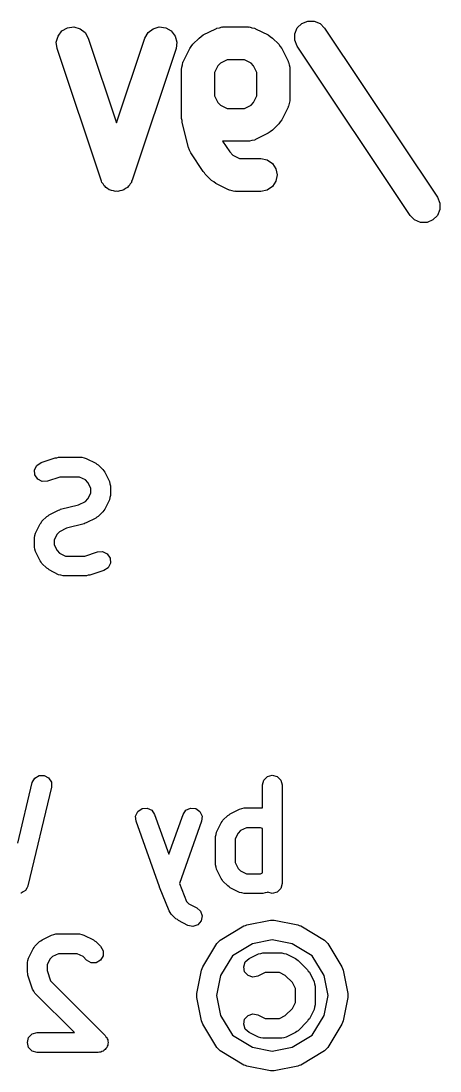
# Model space of a CAD drawing. Extents: x 10 to 287, y -200 to -10.
# Drawn here: x 118.72 to 125.08, y -89.69 to -73.73 of the extents above; entities that cross this region are included whole.
import ezdxf

# ---------------------------------------------------------------- set-up
doc = ezdxf.new("R2010")
doc.units = 0
doc.layers.add('BLACK', color=7, linetype='CONTINUOUS')

msp = doc.modelspace()

# ---------------------------------------------------------------- linework, layer by layer
at = {"layer": 'BLACK', "linetype": 'CONTINUOUS'}
for p, q in [((119.282, -73.963), (119.341, -73.8859)), ((119.341, -73.8859), (119.426, -73.8376)), ((119.426, -73.8376), (119.523, -73.8254)), ((119.523, -73.8254), (119.617, -73.8512)), ((119.617, -73.8512), (119.694, -73.911)), ((120.65, -73.911), (120.727, -73.8512)), ((120.727, -73.8512), (120.821, -73.8254)), ((120.821, -73.8254), (120.918, -73.8376)), ((120.918, -73.8376), (121.002, -73.8859)), ((121.002, -73.8859), (121.062, -73.963)), ((121.489, -73.9464), (121.679, -73.8512)), ((121.679, -73.8512), (121.688, -73.8488)), ((121.688, -73.8488), (121.695, -73.8438)), ((121.695, -73.8438), (121.735, -73.836)), ((121.735, -73.836), (121.773, -73.8254)), ((121.773, -73.8254), (121.782, -73.8265)), ((121.782, -73.8265), (121.791, -73.8248)), ((121.791, -73.8248), (122.172, -73.8248)), ((122.172, -73.8248), (122.181, -73.8265)), ((122.181, -73.8265), (122.19, -73.8254)), ((122.19, -73.8254), (122.228, -73.836)), ((122.228, -73.836), (122.268, -73.8438)), ((122.268, -73.8438), (122.275, -73.8488)), ((122.275, -73.8488), (122.284, -73.8512)), ((122.284, -73.8512), (122.474, -73.9464)), ((122.879, -73.9305), (122.917, -73.8404)), ((122.917, -73.8404), (122.986, -73.7715)), ((122.986, -73.7715), (123.076, -73.7343)), ((123.076, -73.7343), (123.173, -73.7344)), ((123.173, -73.7344), (123.263, -73.7718)), ((123.263, -73.7718), (123.332, -73.8408)), ((123.332, -73.8408), (125.047, -76.4123)), ((119.256, -74.057), (119.282, -73.963)), ((119.694, -73.911), (119.742, -73.9957)), ((119.742, -73.9957), (120.172, -75.2842)), ((120.172, -75.2842), (120.601, -73.9957)), ((120.601, -73.9957), (120.65, -73.911)), ((121.062, -73.963), (121.088, -74.057)), ((121.328, -74.0885), (121.424, -73.9932)), ((121.424, -73.9932), (121.457, -73.971)), ((121.457, -73.971), (121.489, -73.9464)), ((122.474, -73.9464), (122.506, -73.971)), ((122.506, -73.971), (122.539, -73.9932)), ((122.539, -73.9932), (122.634, -74.0885)), ((122.879, -74.028), (122.879, -73.9305)), ((122.916, -74.1182), (122.879, -74.028)), ((119.268, -74.1538), (119.256, -74.057)), ((119.935, -76.1538), (119.268, -74.1538)), ((121.076, -74.1538), (120.409, -76.1538)), ((121.088, -74.057), (121.076, -74.1538)), ((121.186, -74.3439), (121.282, -74.1534)), ((121.282, -74.1534), (121.306, -74.1218)), ((121.306, -74.1218), (121.328, -74.0885)), ((122.634, -74.0885), (122.657, -74.1218)), ((122.657, -74.1218), (122.681, -74.1534)), ((122.681, -74.1534), (122.776, -74.3439)), ((124.631, -76.6896), (122.916, -74.1182)), ((121.171, -74.3993), (121.179, -74.36)), ((121.179, -74.36), (121.184, -74.3526)), ((121.184, -74.3526), (121.186, -74.3439)), ((121.85, -74.3248), (121.749, -74.3755)), ((122.113, -74.3248), (121.85, -74.3248)), ((122.214, -74.3755), (122.113, -74.3248)), ((122.776, -74.3439), (122.779, -74.3526)), ((122.779, -74.3526), (122.784, -74.36)), ((122.784, -74.36), (122.792, -74.3993)), ((121.16, -74.4557), (121.162, -74.4469)), ((121.16, -75.2176), (121.16, -74.4557)), ((121.161, -74.438), (121.171, -74.3993)), ((121.162, -74.4469), (121.161, -74.438)), ((121.711, -74.4133), (121.66, -74.5147)), ((121.66, -74.5147), (121.66, -74.8729)), ((121.749, -74.3755), (121.711, -74.4133)), ((122.252, -74.4133), (122.214, -74.3755)), ((122.303, -74.5147), (122.252, -74.4133)), ((122.303, -74.8729), (122.303, -74.5147)), ((122.792, -74.3993), (122.802, -74.438)), ((122.802, -74.438), (122.801, -74.4469)), ((122.801, -74.4469), (122.803, -74.4557)), ((122.803, -74.4557), (122.803, -74.9319)), ((121.66, -74.8729), (121.711, -74.9743)), ((121.711, -74.9743), (121.749, -75.0122)), ((122.214, -75.0122), (122.252, -74.9743)), ((122.252, -74.9743), (122.303, -74.8729)), ((122.792, -74.9883), (122.784, -75.0276)), ((122.802, -74.9496), (122.792, -74.9883)), ((122.803, -74.9319), (122.801, -74.9407)), ((122.801, -74.9407), (122.802, -74.9496)), ((121.749, -75.0122), (121.85, -75.0629)), ((121.85, -75.0629), (122.113, -75.0629)), ((122.113, -75.0629), (122.214, -75.0122)), ((122.776, -75.0437), (122.681, -75.2342)), ((122.779, -75.035), (122.776, -75.0437)), ((122.784, -75.0276), (122.779, -75.035)), ((121.166, -75.2477), (121.16, -75.2176)), ((121.167, -75.2783), (121.166, -75.2477)), ((121.263, -75.6592), (121.167, -75.2783)), ((122.634, -75.2992), (122.539, -75.3944)), ((122.657, -75.2658), (122.634, -75.2992)), ((122.681, -75.2342), (122.657, -75.2658)), ((122.474, -75.4412), (122.284, -75.5365)), ((122.506, -75.4167), (122.474, -75.4412)), ((122.539, -75.3944), (122.506, -75.4167)), ((121.782, -75.5611), (121.781, -75.5613)), ((121.781, -75.5613), (121.89, -75.725)), ((121.791, -75.5629), (121.782, -75.5611)), ((122.172, -75.5629), (121.791, -75.5629)), ((122.181, -75.5611), (122.172, -75.5629)), ((122.19, -75.5622), (122.181, -75.5611)), ((122.228, -75.5516), (122.19, -75.5622)), ((122.268, -75.5438), (122.228, -75.5516)), ((122.275, -75.5388), (122.268, -75.5438)), ((122.284, -75.5365), (122.275, -75.5388)), ((121.281, -75.6978), (121.263, -75.6592)), ((121.297, -75.7372), (121.281, -75.6978)), ((121.488, -76.023), (121.297, -75.7372)), ((121.89, -75.725), (121.939, -75.7741)), ((121.939, -75.7741), (122.04, -75.8248)), ((122.04, -75.8248), (122.362, -75.8248)), ((122.362, -75.8248), (122.458, -75.8438)), ((122.458, -75.8438), (122.539, -75.898)), ((122.539, -75.898), (122.593, -75.9791)), ((121.505, -76.0405), (121.488, -76.023)), ((121.519, -76.0611), (121.505, -76.0405)), ((121.614, -76.1563), (121.519, -76.0611)), ((122.593, -75.9791), (122.612, -76.0748)), ((122.612, -76.0748), (122.593, -76.1704)), ((119.944, -76.1693), (119.935, -76.1538)), ((119.948, -76.1866), (119.944, -76.1693)), ((119.968, -76.2113), (119.948, -76.1866)), ((119.983, -76.2386), (119.968, -76.2113)), ((119.997, -76.2495), (119.983, -76.2386)), ((120.008, -76.2636), (119.997, -76.2495)), ((120.035, -76.2791), (120.008, -76.2636)), ((120.06, -76.2984), (120.035, -76.2791)), ((120.308, -76.2791), (120.284, -76.2984)), ((120.336, -76.2636), (120.308, -76.2791)), ((120.347, -76.2495), (120.336, -76.2636)), ((120.361, -76.2386), (120.347, -76.2495)), ((120.376, -76.2113), (120.361, -76.2386)), ((120.396, -76.1866), (120.376, -76.2113)), ((120.4, -76.1693), (120.396, -76.1866)), ((120.409, -76.1538), (120.4, -76.1693)), ((121.647, -76.1786), (121.614, -76.1563)), ((121.679, -76.2031), (121.647, -76.1786)), ((121.87, -76.2984), (121.679, -76.2031)), ((122.539, -76.2515), (122.458, -76.3057)), ((122.593, -76.1704), (122.539, -76.2515)), ((120.077, -76.3031), (120.06, -76.2984)), ((120.093, -76.3119), (120.077, -76.3031)), ((120.124, -76.3159), (120.093, -76.3119)), ((120.154, -76.3241), (120.124, -76.3159)), ((120.172, -76.3219), (120.154, -76.3241)), ((120.19, -76.3241), (120.172, -76.3219)), ((120.22, -76.3159), (120.19, -76.3241)), ((120.251, -76.3119), (120.22, -76.3159)), ((120.266, -76.3031), (120.251, -76.3119)), ((120.284, -76.2984), (120.266, -76.3031)), ((121.878, -76.3007), (121.87, -76.2984)), ((121.886, -76.3057), (121.878, -76.3007)), ((121.925, -76.3135), (121.886, -76.3057)), ((121.964, -76.3241), (121.925, -76.3135)), ((121.973, -76.323), (121.964, -76.3241)), ((121.981, -76.3248), (121.973, -76.323)), ((122.362, -76.3248), (121.981, -76.3248)), ((122.458, -76.3057), (122.362, -76.3248)), ((125.047, -76.4123), (125.084, -76.5024)), ((125.084, -76.6), (125.046, -76.6901)), ((125.084, -76.5024), (125.084, -76.6)), ((124.699, -76.7587), (124.631, -76.6896)), ((124.79, -76.7961), (124.699, -76.7587)), ((124.977, -76.759), (124.887, -76.7962)), ((125.046, -76.6901), (124.977, -76.759)), ((124.887, -76.7962), (124.79, -76.7961)), ((119.025, -80.4452), (119.24, -80.3738)), ((119.24, -80.3738), (119.264, -80.3723)), ((119.264, -80.3723), (119.287, -80.3661)), ((119.287, -80.3661), (119.644, -80.3661)), ((119.644, -80.3661), (119.678, -80.375)), ((119.678, -80.375), (119.711, -80.3819)), ((119.711, -80.3819), (119.854, -80.4533)), ((118.926, -80.5574), (118.961, -80.488)), ((118.931, -80.6349), (118.926, -80.5574)), ((118.961, -80.488), (119.025, -80.4452)), ((119.854, -80.4533), (119.872, -80.4694)), ((119.872, -80.4694), (119.893, -80.4814)), ((119.893, -80.4814), (119.965, -80.5529)), ((119.965, -80.5529), (119.977, -80.5738)), ((119.977, -80.5738), (119.993, -80.5918)), ((119.993, -80.5918), (120.064, -80.7347)), ((118.973, -80.6997), (118.931, -80.6349)), ((119.043, -80.7345), (118.973, -80.6997)), ((119.12, -80.7298), (119.043, -80.7345)), ((119.311, -80.6661), (119.12, -80.7298)), ((119.609, -80.6661), (119.311, -80.6661)), ((119.698, -80.7108), (119.609, -80.6661)), ((119.735, -80.7478), (119.698, -80.7108)), ((119.78, -80.8372), (119.735, -80.7478)), ((120.064, -80.7347), (120.071, -80.7685)), ((119.735, -80.9986), (119.78, -80.9092)), ((119.78, -80.9092), (119.78, -80.8372)), ((120.071, -80.7685), (120.08, -80.8018)), ((120.08, -80.8018), (120.08, -80.9446)), ((119.592, -81.0888), (119.698, -81.0356)), ((119.698, -81.0356), (119.735, -80.9986)), ((120.064, -81.0117), (119.993, -81.1546)), ((120.071, -80.9779), (120.064, -81.0117)), ((120.08, -80.9446), (120.071, -80.9779)), ((119.149, -81.239), (119.291, -81.1676)), ((119.291, -81.1676), (119.308, -81.1643)), ((119.308, -81.1643), (119.322, -81.1563)), ((119.322, -81.1563), (119.592, -81.0888)), ((119.965, -81.1936), (119.893, -81.265)), ((119.977, -81.1727), (119.965, -81.1936)), ((119.993, -81.1546), (119.977, -81.1727)), ((118.939, -81.5204), (119.01, -81.3776)), ((119.01, -81.3776), (119.026, -81.3595)), ((119.026, -81.3595), (119.038, -81.3386)), ((119.038, -81.3386), (119.11, -81.2671)), ((119.11, -81.2671), (119.131, -81.2551)), ((119.131, -81.2551), (119.149, -81.239)), ((119.681, -81.3759), (119.411, -81.4433)), ((119.695, -81.3678), (119.681, -81.3759)), ((119.711, -81.3645), (119.695, -81.3678)), ((119.854, -81.2931), (119.711, -81.3645)), ((119.872, -81.2771), (119.854, -81.2931)), ((119.893, -81.265), (119.872, -81.2771)), ((118.932, -81.5542), (118.939, -81.5204)), ((119.268, -81.5335), (119.223, -81.6229)), ((119.305, -81.4965), (119.268, -81.5335)), ((119.411, -81.4433), (119.305, -81.4965)), ((118.923, -81.5875), (118.932, -81.5542)), ((118.923, -81.7304), (118.923, -81.5875)), ((119.223, -81.6229), (119.223, -81.6949)), ((119.223, -81.6949), (119.268, -81.7844)), ((118.932, -81.7637), (118.923, -81.7304)), ((118.939, -81.7974), (118.932, -81.7637)), ((119.01, -81.9403), (118.939, -81.7974)), ((119.268, -81.7844), (119.305, -81.8214)), ((119.305, -81.8214), (119.394, -81.8661)), ((119.394, -81.8661), (119.691, -81.8661)), ((119.691, -81.8661), (119.883, -81.8023)), ((119.883, -81.8023), (119.96, -81.7977)), ((119.96, -81.7977), (120.03, -81.8324)), ((120.03, -81.8324), (120.072, -81.8972)), ((119.026, -81.9584), (119.01, -81.9403)), ((119.038, -81.9793), (119.026, -81.9584)), ((119.11, -82.0507), (119.038, -81.9793)), ((120.077, -81.9747), (120.042, -82.0442)), ((120.072, -81.8972), (120.077, -81.9747)), ((119.131, -82.0628), (119.11, -82.0507)), ((119.149, -82.0788), (119.131, -82.0628)), ((119.291, -82.1502), (119.149, -82.0788)), ((119.325, -82.1571), (119.291, -82.1502)), ((119.359, -82.1661), (119.325, -82.1571)), ((119.716, -82.1661), (119.359, -82.1661)), ((119.739, -82.1598), (119.716, -82.1661)), ((119.763, -82.1584), (119.739, -82.1598)), ((119.977, -82.0869), (119.763, -82.1584)), ((120.042, -82.0442), (119.977, -82.0869)), ((118.928, -85.243), (118.994, -85.2023)), ((118.994, -85.2023), (119.072, -85.2001)), ((119.072, -85.2001), (119.14, -85.2371)), ((122.407, -85.2711), (122.462, -85.2162)), ((122.462, -85.2162), (122.537, -85.1961)), ((122.537, -85.1961), (122.612, -85.2162)), ((122.612, -85.2162), (122.667, -85.2711)), ((118.672, -86.233), (118.891, -85.3113)), ((119.183, -85.3808), (118.826, -86.8808)), ((118.891, -85.3113), (118.928, -85.243)), ((119.14, -85.2371), (119.181, -85.3032)), ((119.181, -85.3032), (119.183, -85.3808)), ((122.387, -85.3461), (122.407, -85.2711)), ((122.387, -85.6961), (122.387, -85.3461)), ((122.667, -85.2711), (122.687, -85.3461)), ((122.687, -85.3461), (122.687, -86.8461)), ((120.558, -85.7048), (120.636, -85.6985)), ((120.636, -85.6985), (120.706, -85.7317)), ((121.226, -85.7317), (121.296, -85.6985)), ((121.296, -85.6985), (121.373, -85.7048)), ((122.075, -85.705), (122.109, -85.6961)), ((122.109, -85.6961), (122.387, -85.6961)), ((120.461, -85.8191), (120.494, -85.749)), ((120.467, -85.8965), (120.461, -85.8191)), ((120.494, -85.749), (120.558, -85.7048)), ((120.706, -85.7317), (120.75, -85.7956)), ((120.75, -85.7956), (120.966, -86.4001)), ((120.966, -86.4001), (121.182, -85.7956)), ((121.182, -85.7956), (121.226, -85.7317)), ((121.373, -85.7048), (121.437, -85.749)), ((121.437, -85.749), (121.47, -85.8191)), ((121.47, -85.8191), (121.464, -85.8965)), ((121.788, -85.8829), (121.86, -85.8114)), ((121.86, -85.8114), (121.881, -85.7994)), ((121.881, -85.7994), (121.899, -85.7833)), ((121.899, -85.7833), (122.041, -85.7119)), ((122.041, -85.7119), (122.075, -85.705)), ((120.824, -86.8965), (120.467, -85.8965)), ((121.464, -85.8965), (121.126, -86.8431)), ((121.689, -86.0647), (121.76, -85.9218)), ((121.76, -85.9218), (121.776, -85.9038)), ((121.776, -85.9038), (121.788, -85.8829)), ((122.144, -85.9961), (122.055, -86.0408)), ((122.359, -85.9961), (122.144, -85.9961)), ((122.387, -86.0102), (122.359, -85.9961)), ((122.387, -86.6819), (122.387, -86.0102)), ((121.673, -86.1318), (121.682, -86.0985)), ((121.673, -86.5604), (121.673, -86.1318)), ((121.682, -86.0985), (121.689, -86.0647)), ((122.018, -86.0778), (121.973, -86.1672)), ((121.973, -86.1672), (121.973, -86.5249)), ((122.055, -86.0408), (122.018, -86.0778)), ((121.682, -86.5937), (121.673, -86.5604)), ((121.689, -86.6274), (121.682, -86.5937)), ((121.76, -86.7703), (121.689, -86.6274)), ((121.973, -86.5249), (122.018, -86.6144)), ((122.018, -86.6144), (122.055, -86.6514)), ((122.055, -86.6514), (122.144, -86.6961)), ((121.776, -86.7884), (121.76, -86.7703)), ((121.788, -86.8093), (121.776, -86.7884)), ((121.86, -86.8807), (121.788, -86.8093)), ((122.144, -86.6961), (122.359, -86.6961)), ((122.359, -86.6961), (122.387, -86.6819)), ((118.754, -86.9706), (118.723, -86.9898)), ((118.786, -86.9523), (118.754, -86.9706)), ((118.787, -86.9503), (118.786, -86.9523)), ((118.789, -86.9491), (118.787, -86.9503)), ((118.806, -86.9168), (118.789, -86.9491)), ((118.825, -86.8851), (118.806, -86.9168)), ((118.826, -86.8808), (118.825, -86.8828)), ((118.825, -86.8828), (118.825, -86.8851)), ((120.826, -86.8989), (120.824, -86.8965)), ((120.826, -86.9018), (120.826, -86.8989)), ((120.969, -87.2589), (120.826, -86.9018)), ((121.126, -86.8431), (121.236, -87.1189)), ((121.881, -86.8928), (121.86, -86.8807)), ((121.899, -86.9088), (121.881, -86.8928)), ((122.041, -86.9802), (121.899, -86.9088)), ((122.467, -86.9773), (122.461, -86.9802)), ((122.537, -86.9961), (122.467, -86.9773)), ((122.612, -86.976), (122.537, -86.9961)), ((122.667, -86.9211), (122.612, -86.976)), ((122.687, -86.8461), (122.667, -86.9211)), ((118.721, -86.9899), (118.719, -86.991)), ((118.723, -86.9898), (118.721, -86.9899)), ((121.236, -87.1189), (121.269, -87.1514)), ((122.075, -86.9871), (122.041, -86.9802)), ((122.109, -86.9961), (122.075, -86.9871)), ((122.394, -86.9961), (122.109, -86.9961)), ((122.428, -86.9871), (122.394, -86.9961)), ((122.461, -86.9802), (122.428, -86.9871)), ((120.987, -87.2831), (120.969, -87.2589)), ((121.003, -87.3093), (120.987, -87.2831)), ((121.269, -87.1514), (121.39, -87.2119)), ((121.39, -87.2119), (121.448, -87.2634)), ((121.448, -87.2634), (121.473, -87.3371)), ((121.074, -87.3807), (121.003, -87.3093)), ((121.095, -87.3928), (121.074, -87.3807)), ((121.113, -87.4088), (121.095, -87.3928)), ((121.256, -87.4802), (121.113, -87.4088)), ((121.457, -87.4132), (121.406, -87.4712)), ((121.473, -87.3371), (121.457, -87.4132)), ((122.151, -87.4711), (122.508, -87.3997)), ((122.508, -87.3997), (122.537, -87.4016)), ((122.537, -87.4016), (122.567, -87.3997)), ((122.567, -87.3997), (122.924, -87.4711)), ((119.218, -87.62), (119.251, -87.6111)), ((119.251, -87.6111), (119.609, -87.6111)), ((119.609, -87.6111), (119.642, -87.62)), ((121.332, -87.4958), (121.256, -87.4802)), ((121.406, -87.4712), (121.332, -87.4958)), ((121.746, -87.7039), (122.103, -87.4896)), ((122.103, -87.4896), (122.128, -87.4825)), ((122.128, -87.4825), (122.151, -87.4711)), ((122.924, -87.4711), (122.947, -87.4825)), ((122.947, -87.4825), (122.971, -87.4896)), ((122.971, -87.4896), (123.329, -87.7039)), ((118.931, -87.7979), (119.003, -87.7264)), ((119.003, -87.7264), (119.023, -87.7144)), ((119.023, -87.7144), (119.041, -87.6983)), ((119.041, -87.6983), (119.184, -87.6269)), ((119.184, -87.6269), (119.218, -87.62)), ((119.642, -87.62), (119.676, -87.6269)), ((119.676, -87.6269), (119.819, -87.6983)), ((119.819, -87.6983), (119.837, -87.7144)), ((119.837, -87.7144), (119.857, -87.7264)), ((119.857, -87.7264), (119.929, -87.7979)), ((121.48, -88.1125), (121.694, -87.7553)), ((121.694, -87.7553), (121.72, -87.73)), ((121.72, -87.73), (121.746, -87.7039)), ((122.235, -87.7602), (121.932, -87.9418)), ((122.537, -87.6998), (122.235, -87.7602)), ((122.839, -87.7602), (122.537, -87.6998)), ((123.142, -87.9418), (122.839, -87.7602)), ((123.329, -87.7039), (123.354, -87.73)), ((123.354, -87.73), (123.38, -87.7553)), ((123.38, -87.7553), (123.594, -88.1125)), ((118.832, -87.9797), (118.903, -87.8368)), ((118.903, -87.8368), (118.919, -87.8188)), ((118.919, -87.8188), (118.931, -87.7979)), ((119.287, -87.9111), (119.197, -87.9558)), ((119.573, -87.9111), (119.287, -87.9111)), ((119.663, -87.9558), (119.573, -87.9111)), ((119.929, -87.7979), (119.968, -87.8651)), ((119.968, -87.8651), (119.968, -87.9427)), ((122.184, -87.984), (122.327, -87.9126)), ((122.327, -87.9126), (122.361, -87.9057)), ((122.361, -87.9057), (122.394, -87.8968)), ((122.394, -87.8968), (122.68, -87.8968)), ((122.68, -87.8968), (122.713, -87.9057)), ((122.713, -87.9057), (122.747, -87.9126)), ((122.747, -87.9126), (122.89, -87.984)), ((118.816, -88.0468), (118.825, -88.0135)), ((118.816, -88.1896), (118.816, -88.0468)), ((118.825, -88.0135), (118.832, -87.9797)), ((119.16, -87.9928), (119.116, -88.0822)), ((119.116, -88.0822), (119.116, -88.1653)), ((119.197, -87.9558), (119.16, -87.9928)), ((119.717, -88.01), (119.663, -87.9558)), ((119.784, -88.0488), (119.717, -88.01)), ((119.862, -88.0488), (119.784, -88.0488)), ((119.929, -88.01), (119.862, -88.0488)), ((119.968, -87.9427), (119.929, -88.01)), ((121.932, -87.9418), (121.751, -88.2445)), ((122.102, -88.1092), (122.126, -88.0356)), ((122.126, -88.0356), (122.184, -87.984)), ((122.89, -87.984), (122.908, -88.0001)), ((122.908, -88.0001), (122.929, -88.0121)), ((122.929, -88.0121), (123.072, -88.155)), ((123.324, -88.2445), (123.142, -87.9418)), ((118.822, -88.213), (118.816, -88.1896)), ((118.823, -88.2371), (118.822, -88.213)), ((118.895, -88.4514), (118.823, -88.2371)), ((119.116, -88.1653), (119.168, -88.3229)), ((121.39, -88.5174), (121.461, -88.1602)), ((121.461, -88.1602), (121.473, -88.1372)), ((121.473, -88.1372), (121.48, -88.1125)), ((121.751, -88.2445), (121.69, -88.5468)), ((122.117, -88.1853), (122.102, -88.1092)), ((122.169, -88.2434), (122.117, -88.1853)), ((122.242, -88.2679), (122.169, -88.2434)), ((122.319, -88.2524), (122.242, -88.2679)), ((122.43, -88.1968), (122.319, -88.2524)), ((122.645, -88.1968), (122.43, -88.1968)), ((122.734, -88.2415), (122.645, -88.1968)), ((122.842, -88.3499), (122.734, -88.2415)), ((123.072, -88.155), (123.084, -88.1759)), ((123.084, -88.1759), (123.1, -88.194)), ((123.1, -88.194), (123.171, -88.3368)), ((123.384, -88.5468), (123.324, -88.2445)), ((123.594, -88.1125), (123.601, -88.1372)), ((123.601, -88.1372), (123.613, -88.1602)), ((123.613, -88.1602), (123.684, -88.5174)), ((119.168, -88.3229), (120, -89.155)), ((122.887, -88.4393), (122.842, -88.3499)), ((123.171, -88.3368), (123.178, -88.3706)), ((123.178, -88.3706), (123.187, -88.4039)), ((123.187, -88.4039), (123.187, -88.6896)), ((118.914, -88.4801), (118.895, -88.4514)), ((118.931, -88.51), (118.914, -88.4801)), ((119.532, -89.1111), (118.931, -88.51)), ((121.392, -88.5468), (121.39, -88.5174)), ((121.39, -88.5762), (121.392, -88.5468)), ((121.69, -88.5468), (121.751, -88.849)), ((122.887, -88.6542), (122.887, -88.4393)), ((123.324, -88.849), (123.384, -88.5468)), ((123.684, -88.5174), (123.682, -88.5468)), ((123.682, -88.5468), (123.684, -88.5762)), ((121.461, -88.9333), (121.39, -88.5762)), ((122.842, -88.7436), (122.887, -88.6542)), ((123.178, -88.7229), (123.171, -88.7567)), ((123.187, -88.6896), (123.178, -88.7229)), ((123.684, -88.5762), (123.613, -88.9333)), ((121.751, -88.849), (121.932, -89.1517)), ((122.117, -88.9083), (122.169, -88.8502)), ((122.169, -88.8502), (122.242, -88.8256)), ((122.242, -88.8256), (122.319, -88.8412)), ((122.319, -88.8412), (122.43, -88.8968)), ((122.645, -88.8968), (122.734, -88.8521)), ((122.734, -88.8521), (122.842, -88.7436)), ((123.171, -88.7567), (123.1, -88.8996)), ((123.142, -89.1517), (123.324, -88.849)), ((121.473, -88.9564), (121.461, -88.9333)), ((121.48, -88.9811), (121.473, -88.9564)), ((121.694, -89.3382), (121.48, -88.9811)), ((122.102, -88.9843), (122.117, -88.9083)), ((122.126, -89.058), (122.102, -88.9843)), ((122.43, -88.8968), (122.645, -88.8968)), ((123.072, -88.9386), (122.929, -89.0814)), ((123.084, -88.9176), (123.072, -88.9386)), ((123.1, -88.8996), (123.084, -88.9176)), ((123.594, -88.9811), (123.38, -89.3382)), ((123.601, -88.9564), (123.594, -88.9811)), ((123.613, -88.9333), (123.601, -88.9564)), ((118.816, -89.2611), (118.836, -89.1861)), ((118.836, -89.1861), (118.891, -89.1312)), ((118.891, -89.1312), (118.966, -89.1111)), ((118.966, -89.1111), (119.532, -89.1111)), ((120, -89.155), (120.01, -89.1721)), ((120.01, -89.1721), (120.024, -89.1861)), ((120.024, -89.1861), (120.029, -89.2051)), ((120.029, -89.2051), (120.039, -89.2222)), ((121.932, -89.1517), (122.235, -89.3334)), ((122.184, -89.1095), (122.126, -89.058)), ((122.327, -89.1809), (122.184, -89.1095)), ((122.361, -89.1879), (122.327, -89.1809)), ((122.394, -89.1968), (122.361, -89.1879)), ((122.68, -89.1968), (122.394, -89.1968)), ((122.713, -89.1879), (122.68, -89.1968)), ((122.747, -89.1809), (122.713, -89.1879)), ((122.89, -89.1095), (122.747, -89.1809)), ((122.839, -89.3334), (123.142, -89.1517)), ((122.908, -89.0935), (122.89, -89.1095)), ((122.929, -89.0814), (122.908, -89.0935)), ((118.836, -89.3361), (118.816, -89.2611)), ((118.891, -89.391), (118.836, -89.3361)), ((120, -89.3671), (119.983, -89.377)), ((120.01, -89.35), (120, -89.3671)), ((120.024, -89.3361), (120.01, -89.35)), ((120.029, -89.317), (120.024, -89.3361)), ((120.039, -89.2999), (120.029, -89.317)), ((120.039, -89.2222), (120.039, -89.242)), ((120.039, -89.242), (120.044, -89.2611)), ((120.044, -89.2611), (120.039, -89.2801)), ((120.039, -89.2801), (120.039, -89.2999)), ((121.72, -89.3635), (121.694, -89.3382)), ((121.746, -89.3897), (121.72, -89.3635)), ((122.235, -89.3334), (122.537, -89.3938)), ((122.537, -89.3938), (122.839, -89.3334)), ((123.354, -89.3635), (123.329, -89.3897)), ((123.38, -89.3382), (123.354, -89.3635)), ((118.966, -89.4111), (118.891, -89.391)), ((119.894, -89.4111), (118.966, -89.4111)), ((119.913, -89.406), (119.894, -89.4111)), ((119.933, -89.406), (119.913, -89.406)), ((119.95, -89.3961), (119.933, -89.406)), ((119.969, -89.391), (119.95, -89.3961)), ((119.983, -89.377), (119.969, -89.391)), ((122.103, -89.604), (121.746, -89.3897)), ((123.329, -89.3897), (122.971, -89.604)), ((122.128, -89.6111), (122.103, -89.604)), ((122.151, -89.6224), (122.128, -89.6111)), ((122.508, -89.6939), (122.151, -89.6224)), ((122.537, -89.692), (122.508, -89.6939)), ((122.567, -89.6939), (122.537, -89.692)), ((122.924, -89.6224), (122.567, -89.6939)), ((122.947, -89.6111), (122.924, -89.6224)), ((122.971, -89.604), (122.947, -89.6111))]:
    msp.add_line(p, q, dxfattribs=at)

doc.saveas('drawing.dxf')
